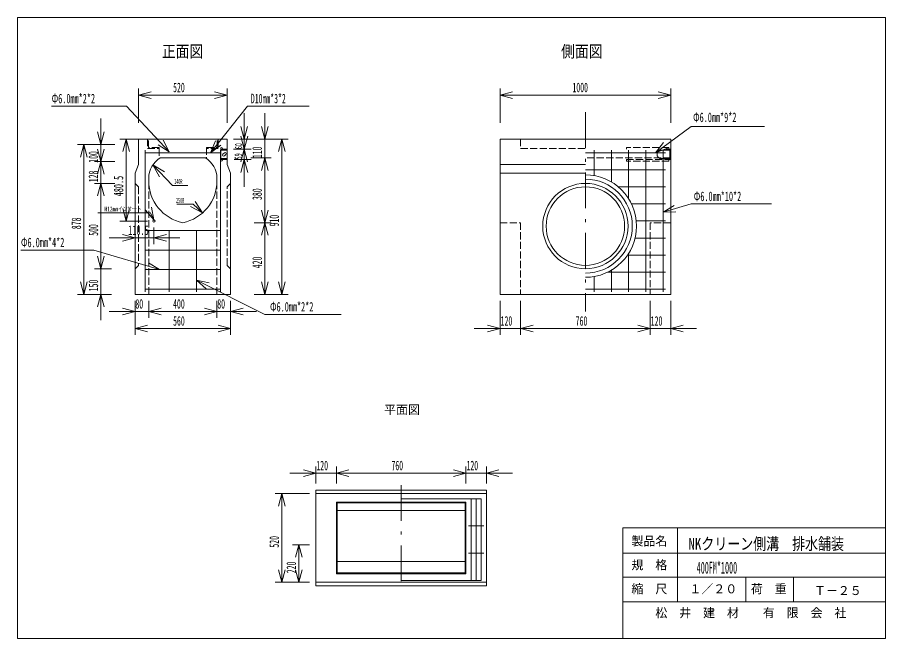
# Model space of a CAD drawing. Units: millimetres, scale not verified. Extents: x 122 to 5212, y 84 to 3724.
import ezdxf
from ezdxf.enums import TextEntityAlignment as Align

# ---------------------------------------------------------------- set-up
doc = ezdxf.new("R2010")
doc.units = ezdxf.units.MM
doc.header["$LTSCALE"] = 7
doc.linetypes.add('USER1', pattern=[8, 6, -2])
doc.linetypes.add('USER2', pattern=[50.5, 30, -9, 2.5, -9])
for name, color, linetype, lineweight in [('1', 7, 'Continuous', 18), ('10', 3, 'Continuous', 18), ('17', 7, 'Continuous', 18), ('18', 7, 'Continuous', 18), ('6', 7, 'Continuous', 18)]:
    doc.layers.add(name, color=color, linetype=linetype, lineweight=lineweight)
doc.styles.add('ＭＳ ゴシック', font='')
doc.styles.get('ＭＳ ゴシック').set_extended_font_data('MS Gothic')

msp = doc.modelspace()

# ---------------------------------------------------------------- linework, layer by layer
at = {"layer": '1'}
for p, q in [((122, 3724), (122, 84)), ((5212, 3724), (122, 3724)), ((5212, 84), (5212, 3724)), ((832, 3307), (832, 3107)), ((832, 3269), (905.41, 3288.67)), ((832, 3269), (1352, 3269)), ((832, 3269), (905.41, 3249.33)), ((1352, 3269), (1278.59, 3288.67)), ((1352, 3269), (1278.59, 3249.33)), ((1352, 3307), (1352, 3107)), ((2952, 3307), (2952, 3107)), ((2952, 3307), (2952, 3107)), ((2952, 3269), (3025.41, 3288.67)), ((2952, 3269), (3025.41, 3288.67)), ((2952, 3269), (3952, 3269)), ((2952, 3269), (3025.41, 3249.33)), ((2952, 3269), (3952, 3269)), ((2952, 3269), (3025.41, 3249.33)), ((3952, 3269), (3878.59, 3288.67)), ((3952, 3269), (3878.59, 3288.67)), ((3952, 3269), (3878.59, 3249.33)), ((3952, 3269), (3878.59, 3249.33)), ((3952, 3307), (3952, 3107)), ((3952, 3307), (3952, 3107)), ((762, 3204), (323, 3204)), ((1012.521, 2936.954), (762, 3204)), ((1452, 2799), (1452, 3163)), ((1572, 2749), (1572, 3163)), ((612, 2727), (612, 3131)), ((1452, 3111), (1452, 2732)), ((1452, 3011), (1432.33, 3084.41)), ((1452, 3011), (1471.67, 3084.41)), ((1572, 3011), (1552.33, 3084.41)), ((1572, 3011), (1591.67, 3084.41)), ((612, 2979), (592.33, 3052.41)), ((612, 2979), (631.67, 3052.41)), ((612, 2599), (612, 3031)), ((721.754, 3011), (884.5, 3011)), ((759.754, 3011), (740.083, 2937.59)), ((759.754, 3011), (759.754, 2530.5)), ((759.754, 3011), (779.424, 2937.59)), ((832, 2861), (832, 3011)), ((832, 3011), (1352, 3011)), ((1012.521, 2936.954), (976.641, 3003.951)), ((1352, 3011), (1352, 2979)), ((1490, 3011), (1390, 3011)), ((1452, 2951), (1431.294, 3028.274)), ((1452, 2951), (1472.706, 3028.274)), ((1610, 3011), (1490, 3011)), ((1710, 3011), (1610, 3011)), ((1672, 3011), (1652.33, 2937.59)), ((1672, 2101), (1672, 3011)), ((1672, 3011), (1691.67, 2937.59)), ((2952, 2101), (2952, 3011)), ((2952, 3011), (3952, 3011)), ((3952, 2101), (3952, 3011)), ((474, 2979), (574, 2979)), ((512, 2979), (492.33, 2905.59)), ((512, 2979), (512, 2101)), ((512, 2979), (531.67, 2905.59)), ((574, 2979), (694, 2979)), ((612, 2879), (592.33, 2952.41)), ((612, 2879), (631.67, 2952.41)), ((1012.521, 2936.954), (947.949, 2977.035)), ((1352, 2861), (1352, 2979)), ((1352, 2951), (1314, 2951)), ((1352, 2951), (1314, 2951)), ((1314, 2951), (1314, 2892)), ((1335.646, 2930.339), (1327.161, 2921.854)), ((1327.161, 2912.661), (1327.161, 2912.661)), ((1336.354, 2912.661), (1344.839, 2921.146)), ((1344.839, 2930.339), (1344.839, 2930.339)), ((1490, 2951), (1390, 2951)), ((1492, 2951), (1392, 2951)), ((1452, 2951), (1432.33, 2877.59)), ((1452, 2951), (1471.67, 2877.59)), ((574, 2879), (694, 2879)), ((574, 2879), (694, 2879)), ((612, 2879), (592.33, 2805.59)), ((612, 2879), (631.67, 2805.59)), ((812, 2811), (832, 2861)), ((832, 2861), (832, 2879)), ((916.873, 2860.66), (1032, 2739)), ((916.873, 2860.66), (985.025, 2818.764)), ((916.873, 2860.66), (954.947, 2790.301)), ((959.889, 2901), (1224.111, 2901)), ((1314, 2892), (1352, 2892)), ((1372, 2811), (1352, 2861)), ((1492, 2892), (1392, 2892)), ((1452, 2892), (1431.294, 2814.726)), ((1452, 2892), (1472.706, 2814.726)), ((1610, 2901), (1490, 2901)), ((1610, 2901), (1510, 2901)), ((1572, 2901), (1552.33, 2827.59)), ((1572, 2901), (1552.33, 2827.59)), ((1572, 2521), (1572, 2901)), ((1572, 2901), (1591.67, 2827.59)), ((1572, 2901), (1591.67, 2827.59)), ((2952, 2861), (3452, 2861)), ((812, 2101), (812, 2811)), ((1372, 2101), (1372, 2811)), ((3452, 2811), (2952, 2811)), ((574, 2751), (674, 2751)), ((574, 2751), (694, 2751)), ((612, 2751), (592.33, 2677.59)), ((612, 2751), (592.33, 2677.59)), ((612, 2251), (612, 2751)), ((612, 2751), (631.67, 2677.59)), ((612, 2751), (631.67, 2677.59)), ((892, 2781), (892, 2771)), ((892, 2765.949), (892, 2771)), ((1292, 2771), (1292, 2781)), ((1292, 2765.949), (1292, 2771)), ((1032, 2739), (1122, 2739)), ((759.754, 2530.5), (740.083, 2603.91)), ((759.754, 2530.5), (779.424, 2603.91)), ((922.5, 2537.5), (908.61, 2612.22)), ((1152, 2629), (1057, 2629)), ((1207.118, 2578.236), (1136.251, 2615.356)), ((1207.118, 2578.236), (1152, 2629)), ((1207.118, 2578.236), (1164.305, 2645.816)), ((902.64, 2579.08), (593.64, 2579.08)), ((922.5, 2537.5), (873.111, 2595.264)), ((922.5, 2537.5), (902.64, 2579.08)), ((1572, 2521), (1552.33, 2594.41)), ((1572, 2521), (1591.67, 2594.41)), ((721.754, 2530.5), (884.5, 2530.5)), ((1610, 2521), (1510, 2521)), ((1610, 2521), (1510, 2521)), ((1572, 2521), (1552.33, 2447.59)), ((1572, 2101), (1572, 2521)), ((1572, 2521), (1591.67, 2447.59)), ((812, 2432.543), (738.59, 2452.213)), ((812, 2394.543), (812, 2492.5)), ((922.5, 2394.543), (922.5, 2492.5)), ((922.5, 2432.543), (995.91, 2452.213)), ((612, 1949), (612, 2403)), ((660, 2432.543), (1074.5, 2432.543)), ((812, 2432.543), (738.59, 2412.872)), ((922.5, 2432.543), (995.91, 2412.872)), ((612, 2251), (592.33, 2324.41)), ((612, 2251), (592.33, 2324.41)), ((612, 2251), (631.67, 2324.41)), ((612, 2251), (631.67, 2324.41)), ((574, 2251), (674, 2251)), ((574, 2251), (674, 2251)), ((512, 2101), (492.33, 2174.41)), ((512, 2101), (531.67, 2174.41)), ((1572, 2101), (1552.33, 2174.41)), ((1572, 2101), (1591.67, 2174.41)), ((1672, 2101), (1652.33, 2174.41)), ((1672, 2101), (1691.67, 2174.41)), ((474, 2101), (574, 2101)), ((574, 2101), (674, 2101)), ((612, 2101), (592.33, 2027.59)), ((612, 2101), (631.67, 2027.59)), ((812, 2101), (1372, 2101)), ((1610, 2101), (1510, 2101)), ((1710, 2101), (1610, 2101)), ((3952, 2101), (2952, 2101)), ((812, 1863), (812, 2063)), ((812, 1963), (812, 2063)), ((892, 1963), (892, 2063)), ((892, 1963), (892, 2063)), ((1292, 1963), (1292, 2063)), ((1292, 1963), (1292, 2063)), ((1372, 1863), (1372, 2063)), ((1372, 1963), (1372, 2063)), ((2952, 1863), (2952, 2063)), ((3072, 1863), (3072, 2063)), ((3072, 1863), (3072, 2063)), ((3832, 1863), (3832, 2063)), ((3832, 1863), (3832, 2063)), ((3952, 1863), (3952, 2063)), ((660, 2001), (1044, 2001)), ((812, 2001), (738.59, 2020.67)), ((812, 2001), (738.59, 1981.33)), ((892, 2001), (965.41, 2020.67)), ((892, 2001), (965.41, 2020.67)), ((892, 2001), (965.41, 1981.33)), ((892, 2001), (1292, 2001)), ((892, 2001), (965.41, 1981.33)), ((1140, 2001), (1524, 2001)), ((1292, 2001), (1218.59, 2020.67)), ((1292, 2001), (1218.59, 2020.67)), ((1292, 2001), (1218.59, 1981.33)), ((1292, 2001), (1218.59, 1981.33)), ((1372, 2001), (1445.41, 2020.67)), ((1372, 2001), (1445.41, 1981.33)), ((812, 1901), (885.41, 1920.67)), ((812, 1901), (1372, 1901)), ((812, 1901), (885.41, 1881.33)), ((1372, 1901), (1298.59, 1920.67)), ((1372, 1901), (1298.59, 1881.33)), ((2800, 1901), (3224, 1901)), ((2952, 1901), (2878.59, 1920.67)), ((2952, 1901), (2878.59, 1881.33)), ((3072, 1901), (3145.41, 1920.67)), ((3072, 1901), (3145.41, 1920.67)), ((3072, 1901), (3145.41, 1881.33)), ((3072, 1901), (3832, 1901)), ((3072, 1901), (3145.41, 1881.33)), ((3680, 1901), (4104, 1901)), ((3832, 1901), (3758.59, 1920.67)), ((3832, 1901), (3758.59, 1920.67)), ((3832, 1901), (3758.59, 1881.33)), ((3832, 1901), (3758.59, 1881.33)), ((3952, 1901), (4025.41, 1920.67)), ((3952, 1901), (4025.41, 1881.33)), ((1872, 1054), (1798.59, 1073.67)), ((1872, 1092), (1872, 992)), ((1992, 1092), (1992, 992)), ((1992, 1092), (1992, 992)), ((1992, 1054), (2065.41, 1073.67)), ((1992, 1054), (2065.41, 1073.67)), ((2752, 1054), (2678.59, 1073.67)), ((2752, 1054), (2678.59, 1073.67)), ((2752, 1092), (2752, 992)), ((2752, 1092), (2752, 992)), ((2872, 1092), (2872, 992)), ((2872, 1054), (2945.41, 1073.67)), ((1720, 1054), (2144, 1054)), ((1872, 1054), (1798.59, 1034.33)), ((1992, 1054), (2065.41, 1034.33)), ((1992, 1054), (2752, 1054)), ((1992, 1054), (2065.41, 1034.33)), ((2600, 1054), (3024, 1054)), ((2752, 1054), (2678.59, 1034.33)), ((2752, 1054), (2678.59, 1034.33)), ((2872, 1054), (2945.41, 1034.33)), ((1634, 934), (1834, 934)), ((1672, 934), (1652.33, 860.59)), ((1672, 934), (1672, 414)), ((1672, 934), (1691.67, 860.59)), ((2872, 954), (1872, 954)), ((1872, 954), (1872, 394)), ((2872, 934), (1872, 934)), ((2872, 394), (2872, 954)), ((1992, 884), (2372, 884)), ((1992, 884), (1992, 464)), ((2372, 879), (1997, 879)), ((1997, 469), (1997, 879)), ((2372, 884), (2752, 884)), ((2372, 879), (2747, 879)), ((2747, 879), (2747, 469)), ((2752, 884), (2752, 464)), ((1997, 834), (2372, 834)), ((2747, 834), (2372, 834)), ((2766.782, 744), (2856.782, 744)), ((3672, 734), (3672, 84)), ((3672, 734), (5212, 734)), ((3992, 734), (3992, 299.612)), ((1734, 634), (1834, 634)), ((1772, 634), (1752.33, 560.59)), ((1772, 634), (1772, 414)), ((1772, 634), (1791.67, 560.59)), ((2766.782, 584), (2856.782, 584)), ((3672, 584), (5212, 584)), ((1997, 536), (2372, 536)), ((2747, 536), (2372, 536)), ((1672, 414), (1652.33, 487.41)), ((1672, 414), (1691.67, 487.41)), ((1772, 414), (1752.33, 487.41)), ((1772, 414), (1791.67, 487.41)), ((2372, 469), (1992, 469)), ((1992, 464), (2372, 464)), ((2747, 469), (2372, 469)), ((2372, 464), (2752, 464)), ((1634, 414), (1834, 414)), ((1734, 414), (1834, 414)), ((2372, 414), (1872, 414)), ((2372, 414), (2872, 414)), ((3672, 444), (5212, 444)), ((4392, 444), (4392, 299.612)), ((4672, 444), (4672, 299.612)), ((1872, 394), (2872, 394)), ((3672, 299.612), (5212, 299.612)), ((122, 84), (5212, 84))]:
    msp.add_line(p, q, dxfattribs=at)
at = {"layer": '1', "linetype": 'USER2'}
for p, q in [((3452, 3169), (3452, 2001)), ((2372, 984), (2372, 364))]:
    msp.add_line(p, q, dxfattribs=at)
at = {"layer": '1', "linetype": 'USER1'}
for p, q in [((885.5, 3011), (885.5, 2955)), ((891.5, 2961), (891.5, 3011)), ((1292.5, 2961), (1292.5, 3011)), ((1298.5, 3011), (1298.5, 2955)), ((3072, 3011), (3072, 2955.78)), ((885.5, 2955), (952.5, 2955)), ((952.5, 2961), (891.5, 2961)), ((952.5, 2955), (952.5, 2961)), ((952.5, 2955), (952.5, 2896.238)), ((1231.5, 2961), (1231.5, 2896.238)), ((1231.5, 2961), (1292.5, 2961)), ((1298.5, 2955), (1231.5, 2955)), ((3072, 2955.78), (3452, 2955.78)), ((3942, 2961), (3692, 2961)), ((3692, 2961), (3692, 2951)), ((3942, 2951), (3942, 2961)), ((1352, 2946.5), (1314, 2946.5)), ((3922, 2946.5), (3897, 2946.5)), ((3952, 2951), (3922, 2951)), ((3952, 2946.5), (3922, 2946.5)), ((3922, 2946.5), (3922.5, 2946.5)), ((3947.5, 2946.5), (3947.5, 2896.5)), ((1352, 2896.5), (1314, 2896.5)), ((3952, 2901), (3452, 2901)), ((3692, 2882), (3692, 2892)), ((3692, 2892), (3922, 2892)), ((3942, 2882), (3692, 2882)), ((3897, 2896.5), (3922, 2896.5)), ((3952, 2896.5), (3922, 2896.5)), ((3922.5, 2896.5), (3922, 2896.5)), ((3952, 2892), (3922, 2892)), ((3942, 2892), (3942, 2882)), ((832, 2731), (812, 2751)), ((892, 2101), (892, 2781)), ((1292, 2101), (1292, 2781)), ((1352, 2731), (1372, 2751)), ((832, 2731), (832, 2271)), ((1352, 2271), (1352, 2731)), ((2952, 2521), (3072, 2521)), ((3072, 2521), (3072, 2101)), ((3952, 2521), (3832, 2521)), ((3832, 2521), (3832, 2101)), ((812, 2251), (832, 2271)), ((1372, 2251), (1352, 2271))]:
    msp.add_line(p, q, dxfattribs=at)
at = {"layer": '1'}
for centre, radius in [((1319, 2956), 5), ((1319, 2887), 5), ((922.5, 2530.5), 7), ((922.5, 2530.5), 6)]:
    msp.add_circle(centre, radius, dxfattribs=at)
for centre, radius, start, end in [((1331.757, 2917.257), 6.5, 135, 225), ((1331.757, 2917.257), 6.5, 225, 315), ((1340.243, 2925.743), 6.5, 45, 135), ((1340.243, 2925.743), 6.5, 315, 45), ((1032, 2781), 140, 121.00272, 180), ((1152, 2781), 140, 0, 58.99728), ((1142, 2765.949), 250, 180, 258.46304), ((1042, 2765.949), 250, 281.53696, 0), ((3452, 2501), 250, 90, 270), ((3452, 2501), 250, 270, 90), ((3452, 2501), 250, 270, 90), ((3452, 2501), 230, 90, 270), ((3452, 2501), 230, 270, 90), ((3452, 2501), 230, 270, 90)]:
    msp.add_arc(centre, radius, start, end, dxfattribs=at)
at = {"layer": '1', "linetype": 'USER1'}
for start, end in [(90, 180), (180, 270)]:
    msp.add_arc((3897, 2921.5), 25, start, end, dxfattribs=at)
at = {"layer": '10'}
for p, q in [((872, 2476), (1312, 2476)), ((1012, 2476), (1012, 2116)), ((1172, 2476), (1172, 2116)), ((569.983, 2361), (143, 2361)), ((955.986, 2246), (569.983, 2361)), ((1312, 2361), (872, 2361)), ((872, 2246), (1312, 2246)), ((955.986, 2246), (880.016, 2248.109)), ((955.986, 2246), (891.248, 2285.812)), ((1172, 2184), (1572, 1984)), ((1172, 2184), (1246.457, 2168.763)), ((1172, 2184), (1228.863, 2133.576)), ((872, 2131), (1312, 2131)), ((1572, 1984), (2021, 1984))]:
    msp.add_line(p, q, dxfattribs=at)
at = {"layer": '17'}
for p, q in [((3862, 2931), (4072, 3084)), ((4072, 3084), (4501, 3084)), ((3862, 2931), (3909.75, 2990.126)), ((3862, 2931), (3932.916, 2958.33)), ((3922, 2931), (3452, 2931)), ((3922, 2831), (3452, 2831)), ((3922, 2731), (3644.614, 2731)), ((3922, 2631), (3722.37, 2631)), ((3922, 2531), (3750.496, 2531)), ((3922, 2431), (3743.719, 2431)), ((3922, 2331), (3699.184, 2331)), ((3922, 2231), (3582.767, 2231)), ((3922, 2131), (3452, 2131)), ((2371.782, 904), (2841.782, 904)), ((2370.268, 424), (2841.782, 424))]:
    msp.add_line(p, q, dxfattribs=at)
at = {"layer": '18'}
for p, q in [((872, 2116), (872, 2946)), ((1312, 2946), (1312, 2116)), ((3503, 2796.633), (3503, 2946)), ((3604, 2946), (3604, 2759.643)), ((3705, 2662.217), (3705, 2946)), ((3806, 2946), (3806, 2116)), ((3907, 2946), (3907, 2116)), ((3907, 2582.516), (4072, 2631)), ((3907, 2582.516), (3971.887, 2622.085)), ((4072, 2631), (4543.159, 2631)), ((3907, 2582.516), (3982.978, 2584.34)), ((3705, 2116), (3705, 2339.783)), ((3604, 2246), (3604, 2116)), ((3503, 2116), (3503, 2205.367))]:
    msp.add_line(p, q, dxfattribs=at)
for radius in [300, 275]:
    msp.add_arc((3452, 2501), radius, 270, 90, dxfattribs=at)
at = {"layer": '6'}
for p, q in [((1253.913, 2931), (1472, 3203)), ((1472, 3203), (1833, 3203)), ((1253.913, 2931), (1284.488, 3000.578)), ((1253.913, 2931), (1315.181, 2975.969)), ((872, 2931), (1312, 2931)), ((2781.782, 904), (2781.782, 424)), ((2811.782, 904), (2811.782, 424)), ((2841.782, 904), (2841.782, 424))]:
    msp.add_line(p, q, dxfattribs=at)

# ---------------------------------------------------------------- texts
at = {"layer": '1', "style": 'ＭＳ ゴシック'}
for s, height, width, p in [('正面図', 69.65, 0.85, (969.5, 3469)), ('側面図', 69.65, 0.85, (3309.5, 3469)), ('520', 55.72, 0.5, (1035, 3269)), ('1000', 55.72, 0.5, (3376, 3269)), ('1000', 55.72, 0.5, (3376, 3269)), ('Φ6.0mm*2*2', 55.72, 0.55, (323, 3204)), ('140R', 29.33, 0.5, (1042, 2739)), ('250R', 29.33, 0.5, (1052, 2628.047)), ('M12mmインサート', 27.86, 0.7, (632.64, 2579.08)), ('110.5', 55.72, 0.55, (772.25, 2432.543)), ('80', 55.72, 0.5, (814, 2001)), ('400', 55.72, 0.5, (1035, 2001)), ('80', 55.72, 0.5, (1294, 2001)), ('560', 55.72, 0.5, (1035, 1901)), ('120', 55.72, 0.5, (2955, 1901)), ('760', 55.72, 0.5, (3395, 1901)), ('120', 55.72, 0.5, (3835, 1901)), ('120', 55.72, 0.5, (1875, 1054)), ('760', 55.72, 0.5, (2315, 1054)), ('120', 55.72, 0.5, (2755, 1054)), ('NKクリーン側溝\u3000排水舗装', 69.65, 0.8, (4056.002, 584)), ('400FM*1000', 69.65, 0.5, (4104.511, 444))]:
    msp.add_text(s, height=height, dxfattribs=dict(at, width=width)).set_placement(p, align=Align.BOTTOM_LEFT)
for s, height, width, p in [('60', 41.79, 0.5, (1452, 2952.5)), ('110', 55.72, 0.5, (1572, 2899)), ('100', 55.72, 0.5, (612, 2872)), ('59', 43.99, 0.5, (1452, 2891.5)), ('128', 55.72, 0.5, (612, 2758)), ('480.5', 55.72, 0.55, (759.754, 2675.75)), ('380', 55.72, 0.5, (1572, 2654)), ('910', 55.72, 0.5, (1672, 2499)), ('878', 55.72, 0.5, (512, 2483)), ('500', 55.72, 0.5, (612, 2444)), ('420', 55.72, 0.5, (1572, 2254)), ('150', 55.72, 0.5, (612, 2119)), ('520', 55.72, 0.5, (1672, 617)), ('220', 55.72, 0.5, (1772, 467))]:
    msp.add_text(s, height=height, rotation=90, dxfattribs=dict(at, width=width)).set_placement(p, align=Align.BOTTOM_LEFT)
for s, p in [('平面図', (2272, 1384)), ('製品名', (3722, 614)), ('規\u3000格', (3722, 474)), ('縮\u3000尺\u3000\u3000\u3000\u3000\u3000\u3000\u3000荷\u3000重', (3722, 334)), ('１／２０', (4062, 334)), ('Ｔ－２５', (4792, 324)), ('\u3000\u3000松\u3000井\u3000建\u3000材\u3000\u3000有\u3000限\u3000会\u3000社', (3722, 194))]:
    msp.add_text(s, height=51.32, dxfattribs=at).set_placement(p, align=Align.BOTTOM_LEFT)
at = {"layer": '10', "color": 7, "style": 'ＭＳ ゴシック', "width": 0.55}
for s, p in [('Φ6.0mm*4*2', (143, 2361)), ('Φ6.0mm*2*2', (1603, 1984))]:
    msp.add_text(s, height=55.72, dxfattribs=at).set_placement(p, align=Align.BOTTOM_LEFT)
at = {"layer": '17', "style": 'ＭＳ ゴシック', "width": 0.55}
msp.add_text('Φ6.0mm*9*2', height=55.72, dxfattribs=at).set_placement((4083, 3094), align=Align.BOTTOM_LEFT)
at = {"layer": '18', "style": 'ＭＳ ゴシック', "width": 0.55}
msp.add_text('Φ6.0mm*10*2', height=55.72, dxfattribs=at).set_placement((4087.159, 2631), align=Align.BOTTOM_LEFT)
at = {"layer": '6', "style": 'ＭＳ ゴシック', "width": 0.5}
msp.add_text('D10mm*3*2', height=55.72, dxfattribs=at).set_placement((1491, 3204), align=Align.BOTTOM_LEFT)

doc.saveas('drawing.dxf')
